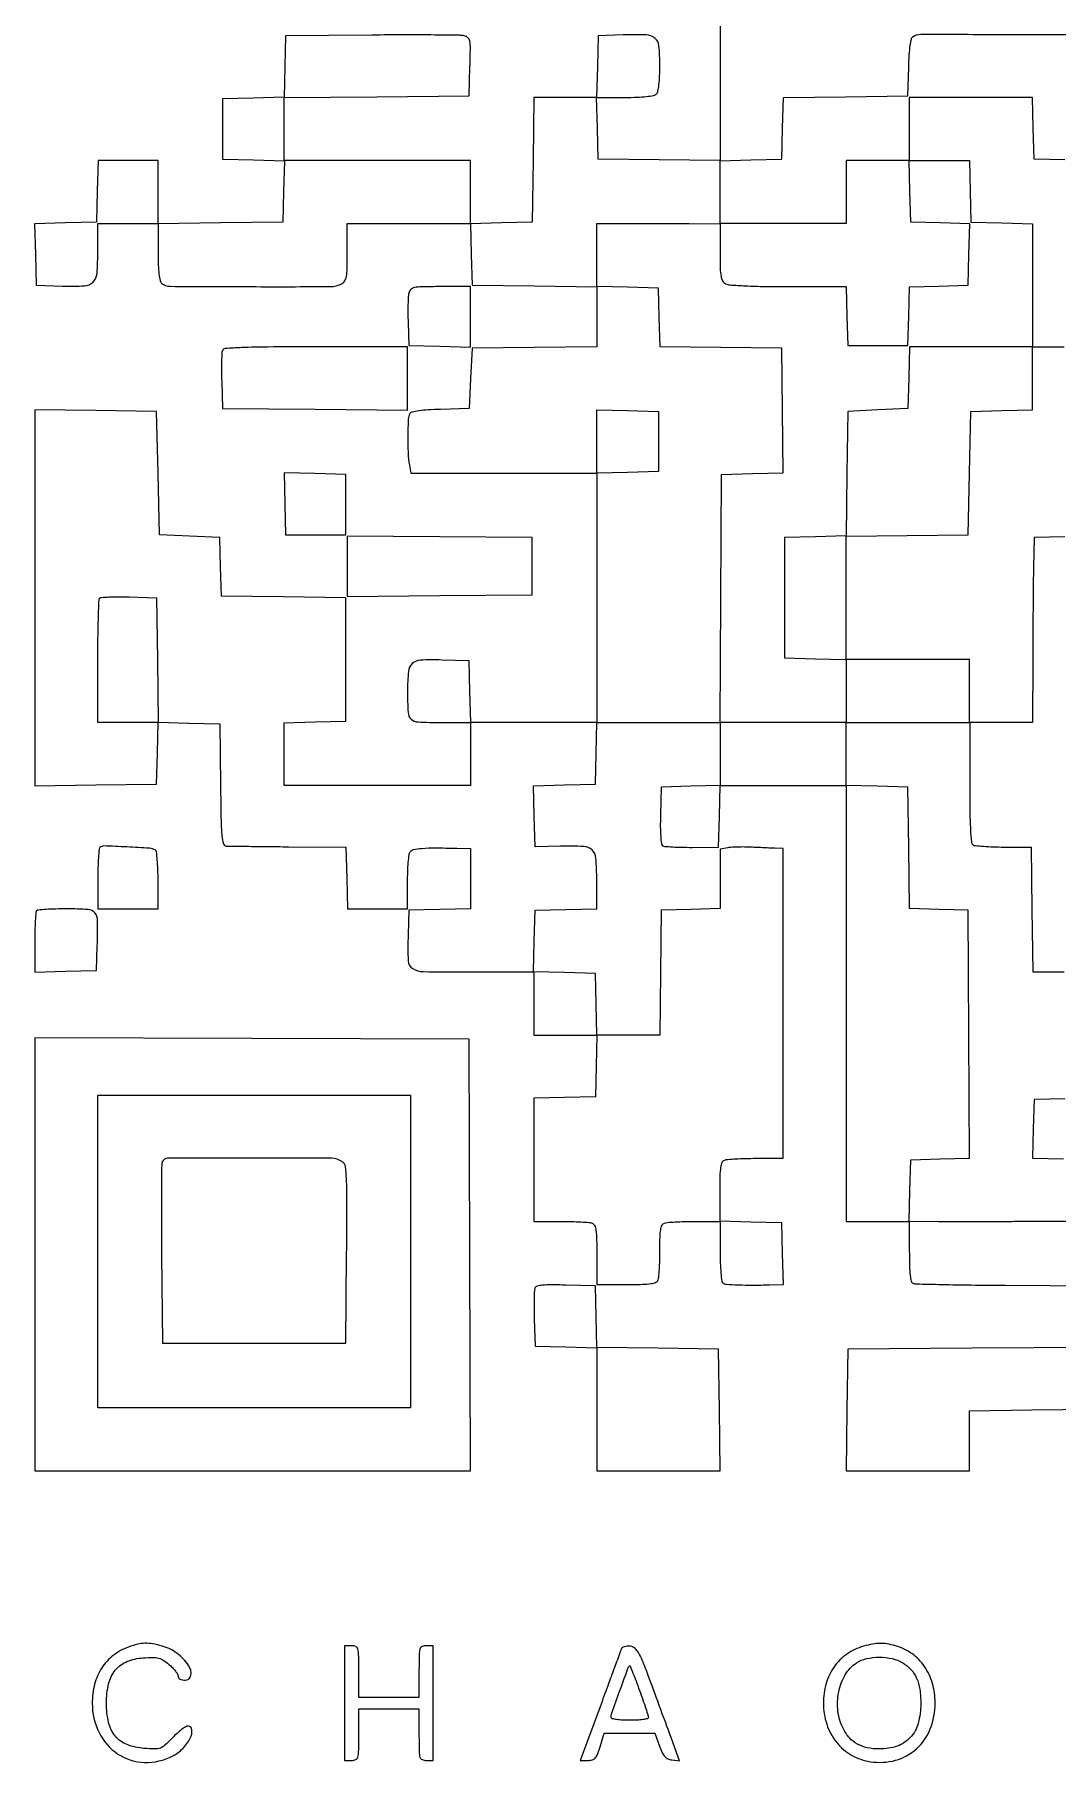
# Model space of a CAD drawing. Extents: x 179 to 1071, y 112 to 1107.
# Drawn here: x 179 to 536, y 112 to 715 of the extents above; entities that cross this region are included whole.
import ezdxf

# ---------------------------------------------------------------- set-up
doc = ezdxf.new("R2010")
doc.units = 0

msp = doc.modelspace()

# ---------------------------------------------------------------- linework, layer by layer
for points in [[(418, 735.932337), (418, 703.446281), (418, 670.960225), (396.75, 671.230112), (375.5, 671.5), (375.216168, 682.25), (374.932337, 693), (384.766168, 693, 0.008652), (389.054729, 693.074219, 0.018432), (392.362299, 693.311014, 0.019308), (394.798441, 693.671586, 0.151095), (395.8, 694.2, 0.146858), (396.316486, 695.159592, 0.020575), (396.681544, 697.407548, 0.019737), (396.923115, 700.406512, 0.010228), (397, 704.164816, 0.023375), (396.680407, 710.997241, 0.198259), (395.276763, 713.661273, 0.167667), (392.268278, 714.801192, 0.015743), (384.243181, 714.788833), (375.5, 714.5), (375.216168, 703.75), (374.932337, 693), (363.985671, 693), (353.039005, 693), (352.769502, 671.25), (352.5, 649.5), (341.75, 649.216168), (331, 648.932337), (331, 659.966168), (331, 671), (298.5, 671), (266, 671), (266, 681.986147), (266, 692.972294), (298.25, 693.236147), (330.5, 693.5), (330.784677, 703.722245, 0.003517), (330.921247, 710.284842, 0.049504), (330.721112, 712.629412, 0.16382), (330.071927, 713.793177, 0.129118), (328.784677, 714.463973, 0.052737), (327.07993, 714.666417, 0.001055), (318.358624, 714.759851, 0.002494), (308.161712, 714.796715, 0.001671), (296.5, 714.741729), (266.5, 714.5), (266.216508, 703.783492), (265.933016, 693.066984), (255.216508, 692.783492), (244.5, 692.5), (244.5, 682), (244.5, 671.5), (255.283485, 671.215829), (266.06697, 670.931657), (265.783485, 660.215829), (265.5, 649.5), (243.75, 649.230498), (222, 648.960995), (222, 659.980498), (222, 671), (211.533832, 671), (201.067663, 671), (200.783832, 660.25), (200.5, 649.5), (189.716515, 649.215829), (178.93303, 648.931657), (179.216515, 638.215829), (179.5, 627.5), (188.642469, 627.213897, 0.019432), (196.389283, 627.272581, 0.186872), (199.350115, 628.580331, 0.180389), (200.713581, 631.565427, 0.017882), (201, 639.571429), (201, 649), (211.5, 649), (222, 649), (222, 639.122445, 0.007705), (222.071011, 634.514317, 0.022109), (222.310862, 631.32355, 0.028656), (222.699893, 629.142812, 0.162467), (223.314084, 628.154297, 0.17336), (226.172758, 627.112693, 0.001053), (254.331736, 627.000032, 0.001398), (282.068388, 627.025029, 0.122533), (286.066097, 628.035374, 0.136285), (287.101445, 629.023959, 0.091142), (287.675516, 630.568679, 0.038377), (287.940779, 633.285831, 0.00515), (288, 639.035184), (288, 649), (309.466168, 649), (330.932337, 649), (331.216168, 638.25), (331.5, 627.5), (353.25, 627.230498), (375, 626.960995), (375, 616.5), (375, 606.039005), (353.25, 605.769502), (331.5, 605.5), (331, 595), (330.5, 584.5), (320.535034, 584.211195, 0.008364), (316.200526, 584.012965, 0.019097), (312.944049, 583.684195, 0.019162), (310.58782, 583.262426, 0.199573), (309.798145, 582.711195, 0.133772), (309.244945, 580.931983, 0.006972), (309.114806, 574.891145, 0.011772), (309.210966, 568.862145, 0.034857), (309.661717, 564.75), (310.158911, 562), (342.579455, 562), (375, 562), (375, 518.5), (375, 475), (353.033832, 475), (331.067663, 475), (330.783832, 485.75), (330.5, 496.5), (321.016285, 496.790619, 0.017925), (313.519885, 496.751542, 0.175691), (310.639426, 495.571246, 0.189346), (309.298433, 492.863334, 0.02139), (309, 485.890658, 0.012979), (309.192257, 478.485597, 0.193698), (310.260972, 476.183151, 0.179435), (312.661863, 475.172378, 0.010847), (320.606989, 475), (331, 475), (331, 464), (331, 453), (298.5, 453), (266, 453), (266, 463.966168), (266, 474.932337), (276.75, 475.216168), (287.5, 475.5), (287.5, 497), (287.5, 518.5), (265.784769, 518.769405), (244.069538, 519.038811), (243.784769, 529.269405), (243.5, 539.5), (233, 540), (222.5, 540.5), (222, 562), (221.5, 583.5), (200.25, 583.769888), (179, 584.039775), (179, 518.5), (179, 452.960225), (200.25, 453.230112), (221.5, 453.5), (221.784171, 464.283485), (222.068343, 475.06697), (232.784171, 474.783485), (243.5, 474.5), (243.769888, 453.25, 0.001777), (243.975981, 440.571228, 0.018427), (244.271526, 435.360416, 0.04737), (244.777501, 432.703379, 0.321361), (245.769888, 431.923472, 0.007982), (247.030386, 431.887866, 0.000193), (252.86678, 431.818467, 0.000421), (259.710954, 431.745494, 0.000286), (267.5, 431.673472), (287.5, 431.5), (287.783832, 420.75), (288.067663, 410), (298.533832, 410), (309, 410), (309.015313, 419.25, -0.008564), (309.083719, 422.891651, -0.01156), (309.278071, 426.180407, -0.008708), (309.549609, 428.898746, -0.112428), (309.888304, 429.853513, -0.201789), (311.09201, 430.690792, -0.032899), (313.967568, 431.107027, -0.021422), (318.556834, 431.268356, -0.005017), (326.25, 431.131925), (331, 431), (331, 420.533832), (331, 410.067663), (320.25, 409.783832), (309.5, 409.5), (309.204946, 401, 0.017378), (309.205453, 391.813808, 0.257598), (310.800938, 389.146345, 0.129107), (314.504163, 388.118547, 0.003484), (331.519052, 388), (353, 388), (353, 377), (353, 366), (364.033832, 366), (375.067663, 366), (374.783832, 355.25), (374.5, 344.5), (363.75, 344.216168), (353, 343.932337), (353, 322.466168), (353, 301), (362.418213, 301, -0.005951), (366.140776, 300.955695, -0.007831), (369.534475, 300.821697, -0.005915), (372.361889, 300.632106, -0.07203), (373.418213, 300.393011, -0.205218), (374.23239, 299.601595, -0.063068), (374.69735, 297.913621, -0.030363), (374.940414, 294.960143, -0.005351), (375, 289.393011), (375, 279), (385.393011, 279, 0.005351), (390.960143, 279.059586, 0.030363), (393.913621, 279.30265, 0.063068), (395.601595, 279.76761, 0.205218), (396.393011, 280.581787, 0.070701), (396.631706, 281.623534, 0.006434), (396.821697, 284.287222, 0.008233), (396.955664, 287.484808, 0.006352), (397, 290.974799, -0.006824), (397.063195, 295.605148, -0.03479), (397.312102, 298.167248, -0.070258), (397.783827, 299.656877, -0.191652), (398.581787, 300.393011, -0.070946), (399.626193, 300.631778, -0.006338), (402.31865, 300.821697, -0.008159), (405.550804, 300.955669, -0.006277), (409.081787, 301), (418, 301), (418, 290.559017, 0.008567), (418.069298, 286.514827, 0.013072), (418.281203, 283.01128, 0.007599), (418.575867, 280.125303, 0.228948), (418.957287, 279.526398, 0.121482), (420.247189, 279.110653, 0.007502), (424.297703, 278.887604, 0.010325), (429.338105, 278.790019, 0.00632), (435.283832, 278.872858), (440.067663, 279), (439.783832, 289.75), (439.5, 300.5), (428.75, 300.783832), (418, 301.067663), (418, 311.426843, -0.005377), (418.059651, 316.973908, -0.030446), (418.302822, 319.919034, -0.063217), (418.767927, 321.602718, -0.20495), (419.581787, 322.393011, -0.07203), (420.638111, 322.632106, -0.005915), (423.465525, 322.821697, -0.007831), (426.859224, 322.955695, -0.005951), (430.581787, 323), (440, 323), (440, 377), (440, 431), (437, 431.125, -0.000897), (435.490601, 431.190605, -0.000321), (433.339063, 431.289374, -0.000319), (430.979926, 431.4007, -0.000377), (428.75, 431.50904, 0.009924), (426.538322, 431.574202, 0.00879), (424.234375, 431.555835, 0.008861), (422.160189, 431.466024, 0.026501), (420.75, 431.304585), (418, 430.841089), (418, 420.455528), (418, 410.069966), (407.75, 409.784983), (397.5, 409.5), (397.230498, 387.75), (396.960995, 366), (386.014329, 366), (375.067663, 366), (374.783832, 376.75), (374.5, 387.5), (363.716515, 387.784171), (352.93303, 388.068343), (353.216515, 398.784171), (353.5, 409.5), (364.25, 409.783832), (375, 410.067663), (375, 419.998648, 0.017952), (374.722203, 427.733478, 0.189539), (373.383025, 430.531217, 0.179112), (370.458594, 431.751344, 0.015715), (362.295316, 431.827825), (353.5, 431.633786), (353.216515, 442.282722), (352.93303, 452.931657), (363.716515, 453.215829), (374.5, 453.5), (374.783832, 464.25), (375.067663, 475), (396.533832, 475), (418, 475), (418, 464.034983), (418, 453.069966), (407.75, 452.784983), (397.5, 452.5), (397.211769, 442.582645, 0.008421), (397.161984, 438.506838, 0.015978), (397.282005, 435.227239, 0.012175), (397.517848, 432.695389, 0.228873), (397.935433, 432.039905, 0.119196), (398.689364, 431.79315, 0.005615), (401.375007, 431.610781, 0.008982), (404.596234, 431.486351, 0.006314), (408.223664, 431.45726), (417.5, 431.5), (417.783832, 442.25), (418.067663, 453), (440.033832, 453), (462, 453), (462, 377), (462, 301), (473, 301), (484, 301), (484, 290.468615, 0.006207), (484.063528, 285.351, 0.023583), (484.293405, 282.163056, 0.034381), (484.676007, 280.150606, 0.241481), (485.32139, 279.430165, 0.085611), (486.377617, 279.220891, 0.000629), (495.339902, 279.009908, 0.002355), (505.620934, 278.829261, 0.001505), (517.57139, 278.71155), (548.5, 278.5)], [(539.283832, 300.989367, 0.000597), (534.647721, 300.978789, 0.000287), (528.702126, 300.954706, 0.000285), (522.499957, 300.922489, 0.000408), (517, 300.886304, -0.001173), (511.464508, 300.858358, -0.000792), (505.150999, 300.8513, -0.000798), (499.047262, 300.863891, -0.001591), (494.216168, 300.896937), (483.932337, 301), (484.216168, 311.75), (484.5, 322.5), (494.760596, 322.7851), (505.021193, 323.0702), (504.760596, 366.2851), (504.5, 409.5), (494.269787, 409.784765), (484.039573, 410.069529), (483.769787, 431.284765), (483.5, 452.5), (472.75, 452.783832), (462, 453.067663), (462, 464.033832), (462, 475), (439.989377, 475), (417.978755, 475), (418.239377, 518.25), (418.5, 561.5), (429.269408, 561.784029), (440.038815, 562.068057), (439.769408, 583.784029), (439.5, 605.5), (418.284765, 605.769787), (397.069529, 606.039573), (396.784765, 616.269787), (396.5, 626.5), (385.75, 626.783832), (375, 627.067663), (375, 638.033832), (375, 649), (385.75, 649.058431, -0.001254), (390.643721, 649.072759, -0.000736), (396.5, 649.066605, -0.000736), (402.356276, 649.043219, -0.001254), (407.25, 649.004205), (418, 648.891548), (418, 659.911942), (418, 670.932337), (428.75, 671.216168), (439.5, 671.5), (439.783635, 682.230591), (440.06727, 692.961183), (461.783635, 693.230591), (483.5, 693.5), (483.788805, 703.464966, -0.00836), (483.987032, 707.800174, -0.019108), (484.315749, 711.055937, -0.01918), (484.737468, 713.411, -0.199883), (485.288805, 714.199653, -0.142338), (488.045554, 715.002354, -0.000706), (517.280221, 714.97765, -0.000451), (546.988945, 714.883807, -0.25885)], [(538.214647, 539.783473), (527.5, 539.5), (527.296894, 529, 0.002228), (527.21541, 523.526299, 0.000669), (527.139675, 515.195312, 0.000671), (527.079753, 505.847196, 0.000728), (527.046894, 496.75), (527, 475), (516.020705, 475), (505.041411, 475), (505.044435, 454.044351, 0.003007), (505.105732, 444.089561, 0.010717), (505.319837, 437.720416, 0.008815), (505.640044, 433.321524, 0.235971), (506.2395, 432.351981, 0.113662), (507.105569, 432.058016, 0.006737), (509.882059, 431.814742, 0.009869), (513.226708, 431.633338, 0.007101), (516.965771, 431.557629), (526.5, 431.5), (526.769502, 409.75), (527.039005, 388), (538.01089, 388)]]:
    msp.add_lwpolyline(points, format="xyb")
for points in [[(538.25, 671.216168), (527.5, 671.5), (527.216168, 682.25), (526.932337, 693), (505.466168, 693), (484, 693), (484, 682), (484, 671), (494.466168, 671), (504.932337, 671), (505.216168, 660.25), (505.5, 649.5), (516.25, 649.216168), (527, 648.932337), (527, 627.466168), (527, 606), (537.980498, 606)], [(538.25, 343.783832), (527.5, 343.5), (527.215394, 333.284183), (526.930789, 323.068365), (537.715394, 322.784183)], [(549.067447, 257.021296), (505.783724, 256.760648), (462.5, 256.5), (462.230112, 235.25), (461.960225, 214), (483.480112, 214), (505, 214), (505, 224.480498), (505, 234.960995), (526.75, 235.230498), (548.5, 235.5)]]:
    msp.add_lwpolyline(points)
for points in [[(462, 660), (462, 649), (440, 649), (418, 649), (418, 639.035184, 0.005149), (418.059218, 633.285401, 0.038385), (418.324498, 630.568435, 0.091172), (418.898673, 629.02385, 0.136247), (419.934259, 628.035184, 0.106526), (421.465124, 627.596394, 0.00495), (426.886756, 627.287061, 0.007532), (433.666383, 627.069838, 0.004241), (441.899275, 627), (461.930034, 627), (462.215017, 616.75), (462.5, 606.5), (473, 606.5), (483.5, 606.5), (483.784601, 616.715399), (484.069202, 626.930798), (494.284601, 627.215399), (504.5, 627.5), (504.783473, 638.214647), (505.066946, 648.929295), (494.783473, 649.214647), (484.5, 649.5), (484.216168, 660.25), (483.932337, 671), (472.966168, 671), (462, 671)], [(309.472548, 624.746645, 0.047213), (309.269098, 623.414471, 0.007738), (309.160222, 620.806198, 0.008456), (309.131457, 617.723436, 0.00737), (309.203496, 614.496645), (309.5, 606.5), (320.25, 606.216168), (331, 605.932337), (331, 616.466168), (331, 627), (320.519052, 627, 0.003696), (313.909309, 626.951146, 0.046645), (311.434044, 626.682761, 0.147279), (310.189822, 626.013211, 0.135509)], [(244.428774, 604.674983, 0.081654), (244.239658, 603.758353, 0.005045), (244.154817, 600.970602, 0.007376), (244.136178, 597.631743, 0.005394), (244.210159, 593.924983), (244.5, 584.5), (276.75, 584.236147), (309, 583.972294), (309, 594.986147), (309, 606), (276.968615, 606, 0.001567), (260.246942, 605.947585, 0.008607), (251.225321, 605.73569, 0.007513), (245.423802, 605.412073, 0.29125)], [(221.769502, 496.75), (222.039005, 475), (211.519502, 475), (201, 475), (201, 496.333333, -0.003071), (201.05054, 504.561626, -0.004874), (201.20576, 511.60576, -0.00134), (201.416395, 517.715812, -0.189277), (201.700461, 518.367127, -0.182377), (202.297812, 518.637197, -0.005798), (205.000338, 518.778463, -0.010544), (208.240283, 518.841782, -0.007041), (211.950461, 518.783794), (221.5, 518.5)], [(201.742145, 431.408811, 0.175997), (201.445826, 430.774412, 0.005409), (201.218005, 427.849255, 0.010027), (201.053785, 424.34688, 0.0067), (201, 420.333333), (201, 410), (211.5, 410), (222, 410), (222, 419.940983, 0.00879), (221.932283, 423.792522, 0.013381), (221.725265, 427.131598, 0.007936), (221.437129, 429.877493, 0.228033), (221.064731, 430.459994, 0.121746), (219.000127, 431.124248, 0.004978), (211.145476, 431.588374, 0.003442), (203.064571, 431.929432, 0.208102)], [(179.666667, 409.333333, 0.178637), (179.399783, 408.754242, 0.004491), (179.195833, 405.817145, 0.009085), (179.048275, 402.320751, 0.006002), (179, 398.299502), (179, 387.932337), (189.75, 388.216168), (200.5, 388.5), (200.795054, 397, 0.009626), (200.932798, 405.916466, 0.172284), (199.978172, 408.572651, 0.209042), (197.626, 409.774609, 0.015066), (190.147615, 410, 0.006339), (186.338339, 409.951706, 0.009542), (183.020445, 409.804167, 0.004928), (180.241287, 409.599873, 0.177367)], [(223.453816, 321.740243, 0.089548), (223.261817, 320.729866, 0.000598), (223.19019, 311.747155, 0.00234), (223.168607, 301.460077, 0.00149), (223.235201, 289.490243), (223.5, 258.5), (255.5, 258.5), (287.5, 258.5), (287.765726, 289.5, 0.001225), (287.879013, 308.006621, 0.012082), (287.71941, 315.793845, 0.024457), (287.315418, 320.099227, 0.201729), (286.324597, 321.75, 0.157681), (282.495237, 323.016106, 0.001671), (254.221233, 323.106234, 0.001077), (225.335041, 323.03952, 0.309316)], [(353.442274, 277.710164, 0.081166), (353.248144, 276.773814, 0.005233), (353.158783, 273.980936, 0.007531), (353.137174, 270.634259, 0.005535), (353.210159, 266.924983), (353.5, 257.5), (364.25, 257.216168), (375, 256.932337), (375, 235.466168), (375, 214), (396.519888, 214), (418.039775, 214), (417.769888, 235.25), (417.5, 256.5), (396.283631, 256.76979), (375.067262, 257.03958), (374.783631, 267.76979), (374.5, 278.5), (364.232115, 278.785181, 0.005823), (359.049899, 278.868732, 0.025951), (356.012272, 278.724596, 0.043922), (354.172333, 278.376284, 0.236652)], [(211.655189, 152.541351, 0.080565), (206.385876, 149.640227, 0.0836), (202.381089, 145.253553, 0.079489), (199.89232, 139.596591, 0.064042), (199.043924, 133, 0.114333), (201.42773, 122.711394, 0.134444), (208.025743, 115.22851, 0.139423), (217.312653, 112.316892, 0.126672), (227.127149, 114.565751, 0.08108), (230.621996, 117.162691, 0.074502), (233.23016, 120.806747, 0.135657), (233.829113, 123.719445, 0.394763), (232.459945, 125, 0.140765), (231.635069, 124.763078, 0.021802), (230.220178, 123.788889, 0.022852), (228.612356, 122.455726, 0.018099), (226.997839, 120.877068, -0.016094), (224.405629, 118.322027, -0.097824), (222.808317, 117.340584, -0.093322), (220.925607, 117.017726, -0.013985), (217.075367, 117.188167, -0.075192), (211.190959, 118.518316, -0.127543), (207.123851, 121.459659, -0.116591), (204.771578, 126.221584, -0.056731), (204, 133, -0.056831), (204.767076, 139.726949, -0.114325), (207.100396, 144.499378, -0.126492), (211.105275, 147.460968, -0.078382), (216.83529, 148.794467, -0.015546), (220.174199, 148.931834, -0.064817), (222.169141, 148.692451, -0.080581), (223.814743, 147.977823, -0.032261), (225.797816, 146.516673, -0.023743), (227.023656, 145.381572, -0.028491), (228.059359, 144.199198, -0.029203), (228.80003, 143.125828, -0.137258), (229, 142.411106, 0.158292), (229.183738, 141.845271, 0.107656), (229.692915, 141.391111, 0.080618), (230.490574, 141.097249, 0.048059), (231.5, 141, 0.374095), (233.456794, 142.702281, 0.185538), (232.656263, 146.1521, 0.085105), (228.594809, 150.385095, 0.091621), (223.453076, 152.891347, 0.022282), (220.037686, 153.677559, 0.052888), (217.440816, 153.875357, 0.054065), (214.894783, 153.52258, 0.024202)], [(287, 133), (287, 113), (289.5, 113, 0.104331), (290.950811, 113.306062, 0.224677), (291.680556, 114.15, 0.064117), (291.955995, 116.064536, 0.003707), (292, 122), (292, 131), (302.5, 131), (313, 131), (313, 122, 0.003707), (313.044005, 116.064536, 0.064117), (313.319444, 114.15, 0.224677), (314.049189, 113.306062, 0.104331), (315.5, 113), (318, 113), (318, 133), (318, 153), (315.5, 153, 0.104331), (314.049189, 152.693938, 0.224677), (313.319444, 151.85, 0.064117), (313.044005, 149.935464, 0.003707), (313, 144), (313, 135), (302.5, 135), (292, 135), (292, 144, 0.003707), (291.955995, 149.935464, 0.064117), (291.680556, 151.85, 0.224677), (290.950811, 152.693938, 0.104331), (289.5, 153), (287, 153)], [(383.524624, 151.816971, -0.003228), (383.172309, 150.837234, -0.000053), (381.168985, 145.379048, -0.000138), (378.836234, 139.030808, -0.000092), (376.157007, 131.75), (369.253395, 113), (371.95113, 113, 0.06861), (373.451441, 113.206848, 0.144998), (374.436031, 113.826884, 0.08909), (375.209537, 115.108276, 0.01607), (376.123985, 117.75), (377.599106, 122.5), (386.415741, 122.5), (395.232376, 122.5), (396.888876, 118, 0.020983), (397.857751, 115.673956, 0.074349), (398.748167, 114.329786, 0.107117), (399.801178, 113.571833, 0.07379), (401.225411, 113.18814), (403.905445, 112.876279), (401.035876, 120.68814, 0.000537), (392.555065, 143.699098, 0.016612), (390.252935, 149.341248, 0.080455), (388.632291, 151.808472, 0.179675), (386.66395, 152.816971, 0.043897), (385.56766, 152.85008, 0.06279), (384.612087, 152.673268, 0.078093), (383.900577, 152.316979, 0.154188)], [(468, 152.825051, 0.082973), (462.229668, 150.091323, 0.087577), (457.785311, 145.670814, 0.084144), (454.998754, 139.835101, 0.06951), (454.043924, 133, 0.078833), (455.215742, 125.613888, 0.09058), (458.605772, 119.339272, 0.094113), (463.868675, 114.842048, 0.092913), (470.43733, 112.561669, 0.103333), (479.163545, 113.06034, 0.118809), (486.472538, 117.048777, 0.115539), (491.300839, 124.035556, 0.093936), (493, 133, 0.068485), (492.050619, 139.898808, 0.082904), (489.277386, 145.805739, 0.087414), (484.881313, 150.260609, 0.086907), (479.218945, 152.955994, 0.02378), (476.178509, 153.646595, 0.046902), (473.712138, 153.849451, 0.045406), (471.199894, 153.591242, 0.020927)], [(389.905427, 137.44773, -0.003299), (391.091098, 134.102149, -0.004772), (392.090969, 131.129293, -0.002537), (392.899033, 128.605205, -0.076337), (393, 127.94773, -0.351457), (392.700628, 127.574437, -0.018532), (391.090625, 127.278396, -0.022503), (388.991939, 127.068279, -0.013697), (386.5, 127, -0.013697), (384.008061, 127.068279, -0.022503), (381.909375, 127.278396, -0.018532), (380.299372, 127.574437, -0.351457), (380, 127.94773, -0.085076), (380.265095, 129.494437, -0.001531), (383.090399, 137.41712, -0.000574), (386.087404, 145.710741, -0.315617), (386.5, 146, -0.305971), (386.667481, 145.886926, -0.001037), (387.628571, 143.487771, -0.00493), (388.69658, 140.726711, -0.00301)], [(481.701451, 147.040484, -0.070727), (484.588905, 144.663348, -0.081331), (486.538999, 141.677156, -0.06886), (487.642756, 137.819841, -0.035462), (487.996262, 132.79966, -0.066575), (487.07357, 125.931698, -0.11954), (484.339822, 120.98013, -0.127121), (479.780081, 118.021923, -0.080831), (473.5, 117, -0.050425), (469.299732, 117.424676, -0.077183), (465.875474, 118.696363, -0.082141), (463.14681, 120.874033, -0.065487), (461.009811, 123.980769, -0.087788), (459.11556, 130.17855, -0.079147), (459.360396, 136.888205, -0.083257), (461.622323, 142.887189, -0.115837), (465.551396, 147.04314, -0.091644), (469.024155, 148.511517, -0.054408), (473.50517, 148.999822, -0.053939), (478.044828, 148.507904, -0.083149)]]:
    msp.add_lwpolyline(points, format="xyb", close=True)
for points in [[(483.783832, 595.25), (483.5, 584.5), (473, 584), (462.5, 583.5), (462.230591, 561.783635), (461.961183, 540.06727), (451.230591, 539.783635), (440.5, 539.5), (440.5, 518.5), (440.5, 497.5), (451.25, 497.216168), (462, 496.932337), (462, 485.966168), (462, 475), (483.5, 475), (505, 475), (505, 486), (505, 497), (483.5, 497), (462, 497), (462, 518.480112), (462, 539.960225), (483.25, 540.230112), (504.5, 540.5), (505, 562), (505.5, 583.5), (516.25, 583.783832), (527, 584.067663), (527, 595.033832), (527, 606), (505.533832, 606), (484.067663, 606)], [(396.5, 573), (396.5, 562.5), (385.75, 562.216168), (375, 561.932337), (375, 573), (375, 584.067663), (385.75, 583.783832), (396.5, 583.5)], [(266.215822, 551.284178), (266.5, 540.5), (277, 540.5), (287.5, 540.5), (287.5, 551), (287.5, 561.5), (276.715822, 561.784178), (265.931643, 562.068357)], [(288, 529.5), (288, 518.972294), (320.25, 519.236147), (352.5, 519.5), (352.5, 529.5), (352.5, 539.5), (320.25, 539.763853), (288, 540.027706)], [(179, 289.506286), (179, 214), (255.006326, 214), (331.012652, 214), (330.756326, 289.25), (330.5, 364.5), (254.75, 364.756286), (179, 365.012572)], [(310, 290.5), (310, 236), (255.5, 236), (201, 236), (201, 290.5), (201, 345), (255.5, 345), (310, 345)]]:
    msp.add_lwpolyline(points, close=True)

doc.saveas('drawing.dxf')
